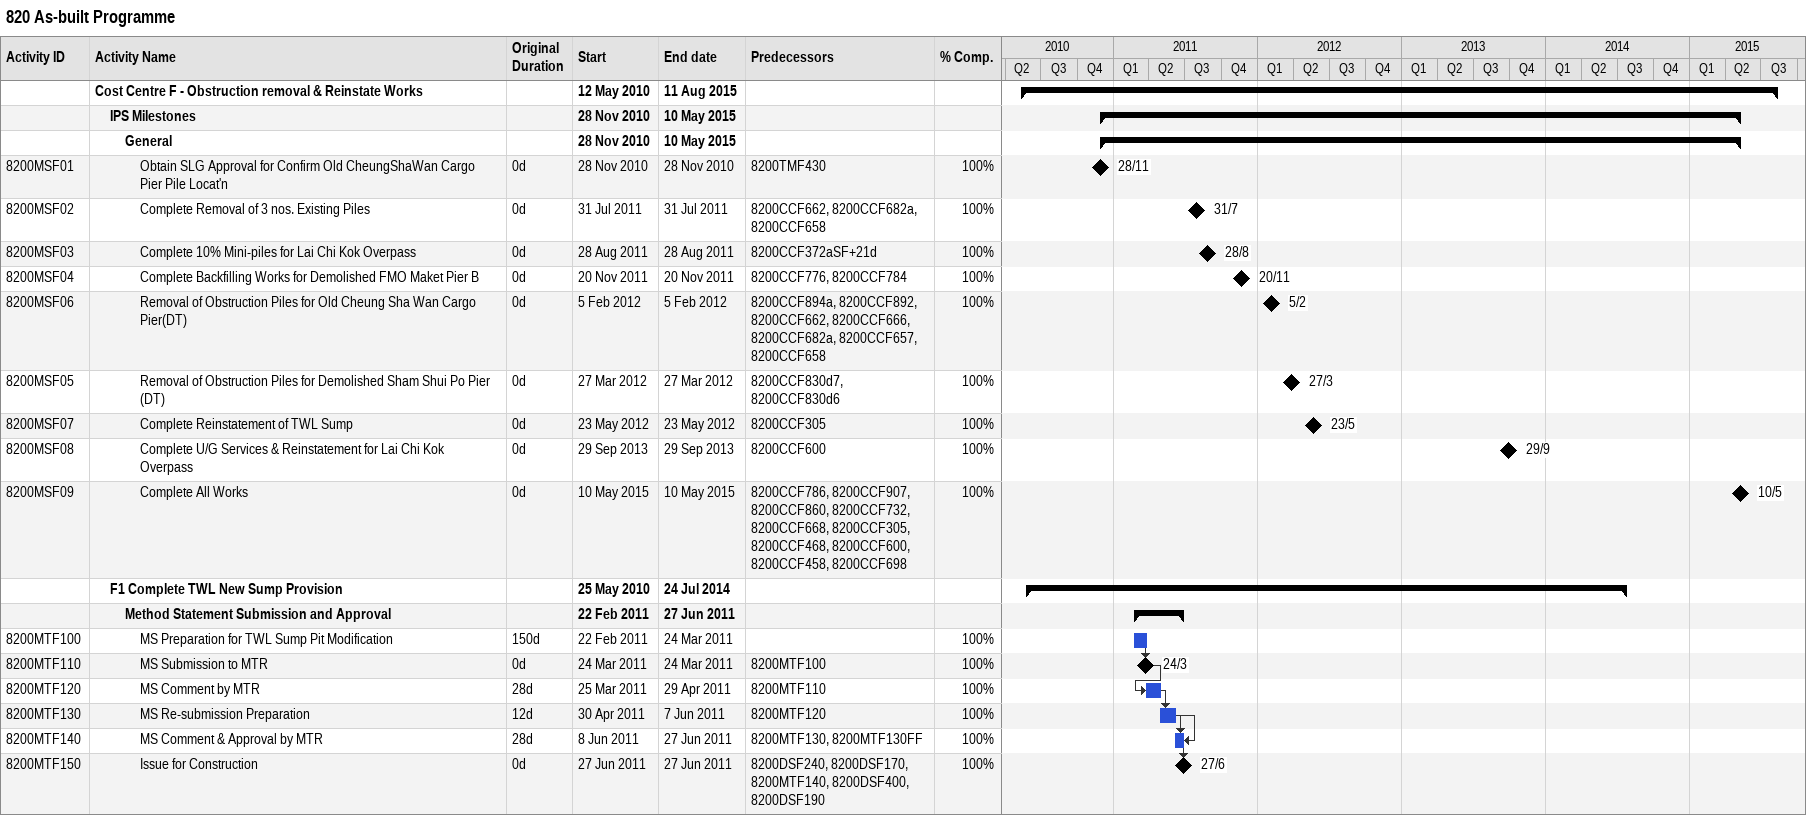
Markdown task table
820 As-built Programme

| ID | Level | Task | Original duration | Start | Finish | Predecessors | % complete |
|---|---|---|---|---|---|---|---|
|  | 1 | **Cost Centre F - Obstruction removal & Reinstate Works** |  | 2010-05-12 | 2015-08-11 |  |  |
|  | 2 | **IPS Milestones** |  | 2010-11-28 | 2015-05-10 |  |  |
|  | 3 | **General** |  | 2010-11-28 | 2015-05-10 |  |  |
| 8200MSF01 | 4 | Obtain SLG Approval for Confirm Old CheungShaWan Cargo Pier Pile Locat'n | 0d | 2010-11-28 | 2010-11-28 | 8200TMF430 | 100 |
| 8200MSF02 | 4 | Complete Removal of 3 nos. Existing Piles | 0d | 2011-07-31 | 2011-07-31 | 8200CCF662, 8200CCF682a, 8200CCF658 | 100 |
| 8200MSF03 | 4 | Complete 10% Mini-piles for Lai Chi Kok Overpass | 0d | 2011-08-28 | 2011-08-28 | 8200CCF372aSF+21d | 100 |
| 8200MSF04 | 4 | Complete Backfilling Works for Demolished FMO Maket Pier B | 0d | 2011-11-20 | 2011-11-20 | 8200CCF776, 8200CCF784 | 100 |
| 8200MSF06 | 4 | Removal of Obstruction Piles for Old Cheung Sha Wan Cargo Pier(DT) | 0d | 2012-02-05 | 2012-02-05 | 8200CCF894a, 8200CCF892, 8200CCF662, 8200CCF666, 8200CCF682a, 8200CCF657, 8200CCF658 | 100 |
| 8200MSF05 | 4 | Removal of Obstruction Piles for Demolished Sham Shui Po Pier (DT) | 0d | 2012-03-27 | 2012-03-27 | 8200CCF830d7, 8200CCF830d6 | 100 |
| 8200MSF07 | 4 | Complete Reinstatement of TWL Sump | 0d | 2012-05-23 | 2012-05-23 | 8200CCF305 | 100 |
| 8200MSF08 | 4 | Complete U/G Services & Reinstatement for Lai Chi Kok Overpass | 0d | 2013-09-29 | 2013-09-29 | 8200CCF600 | 100 |
| 8200MSF09 | 4 | Complete All Works | 0d | 2015-05-10 | 2015-05-10 | 8200CCF786, 8200CCF907, 8200CCF860, 8200CCF732, 8200CCF668, 8200CCF305, 8200CCF468, 8200CCF600, 8200CCF458, 8200CCF698 | 100 |
|  | 2 | **F1 Complete TWL New Sump Provision** |  | 2010-05-25 | 2014-07-24 |  |  |
|  | 3 | **Method Statement Submission and Approval** |  | 2011-02-22 | 2011-06-27 |  |  |
| 8200MTF100 | 4 | MS Preparation for TWL Sump Pit Modification | 150d | 2011-02-22 | 2011-03-24 |  | 100 |
| 8200MTF110 | 4 | MS Submission to MTR | 0d | 2011-03-24 | 2011-03-24 | 8200MTF100 | 100 |
| 8200MTF120 | 4 | MS Comment by MTR | 28d | 2011-03-25 | 2011-04-29 | 8200MTF110 | 100 |
| 8200MTF130 | 4 | MS Re-submission Preparation | 12d | 2011-04-30 | 2011-06-07 | 8200MTF120 | 100 |
| 8200MTF140 | 4 | MS Comment & Approval by MTR | 28d | 2011-06-08 | 2011-06-27 | 8200MTF130, 8200MTF130FF | 100 |
| 8200MTF150 | 4 | Issue for Construction | 0d | 2011-06-27 | 2011-06-27 | 8200DSF240, 8200DSF170, 8200MTF140, 8200DSF400, 8200DSF190 | 100 |
